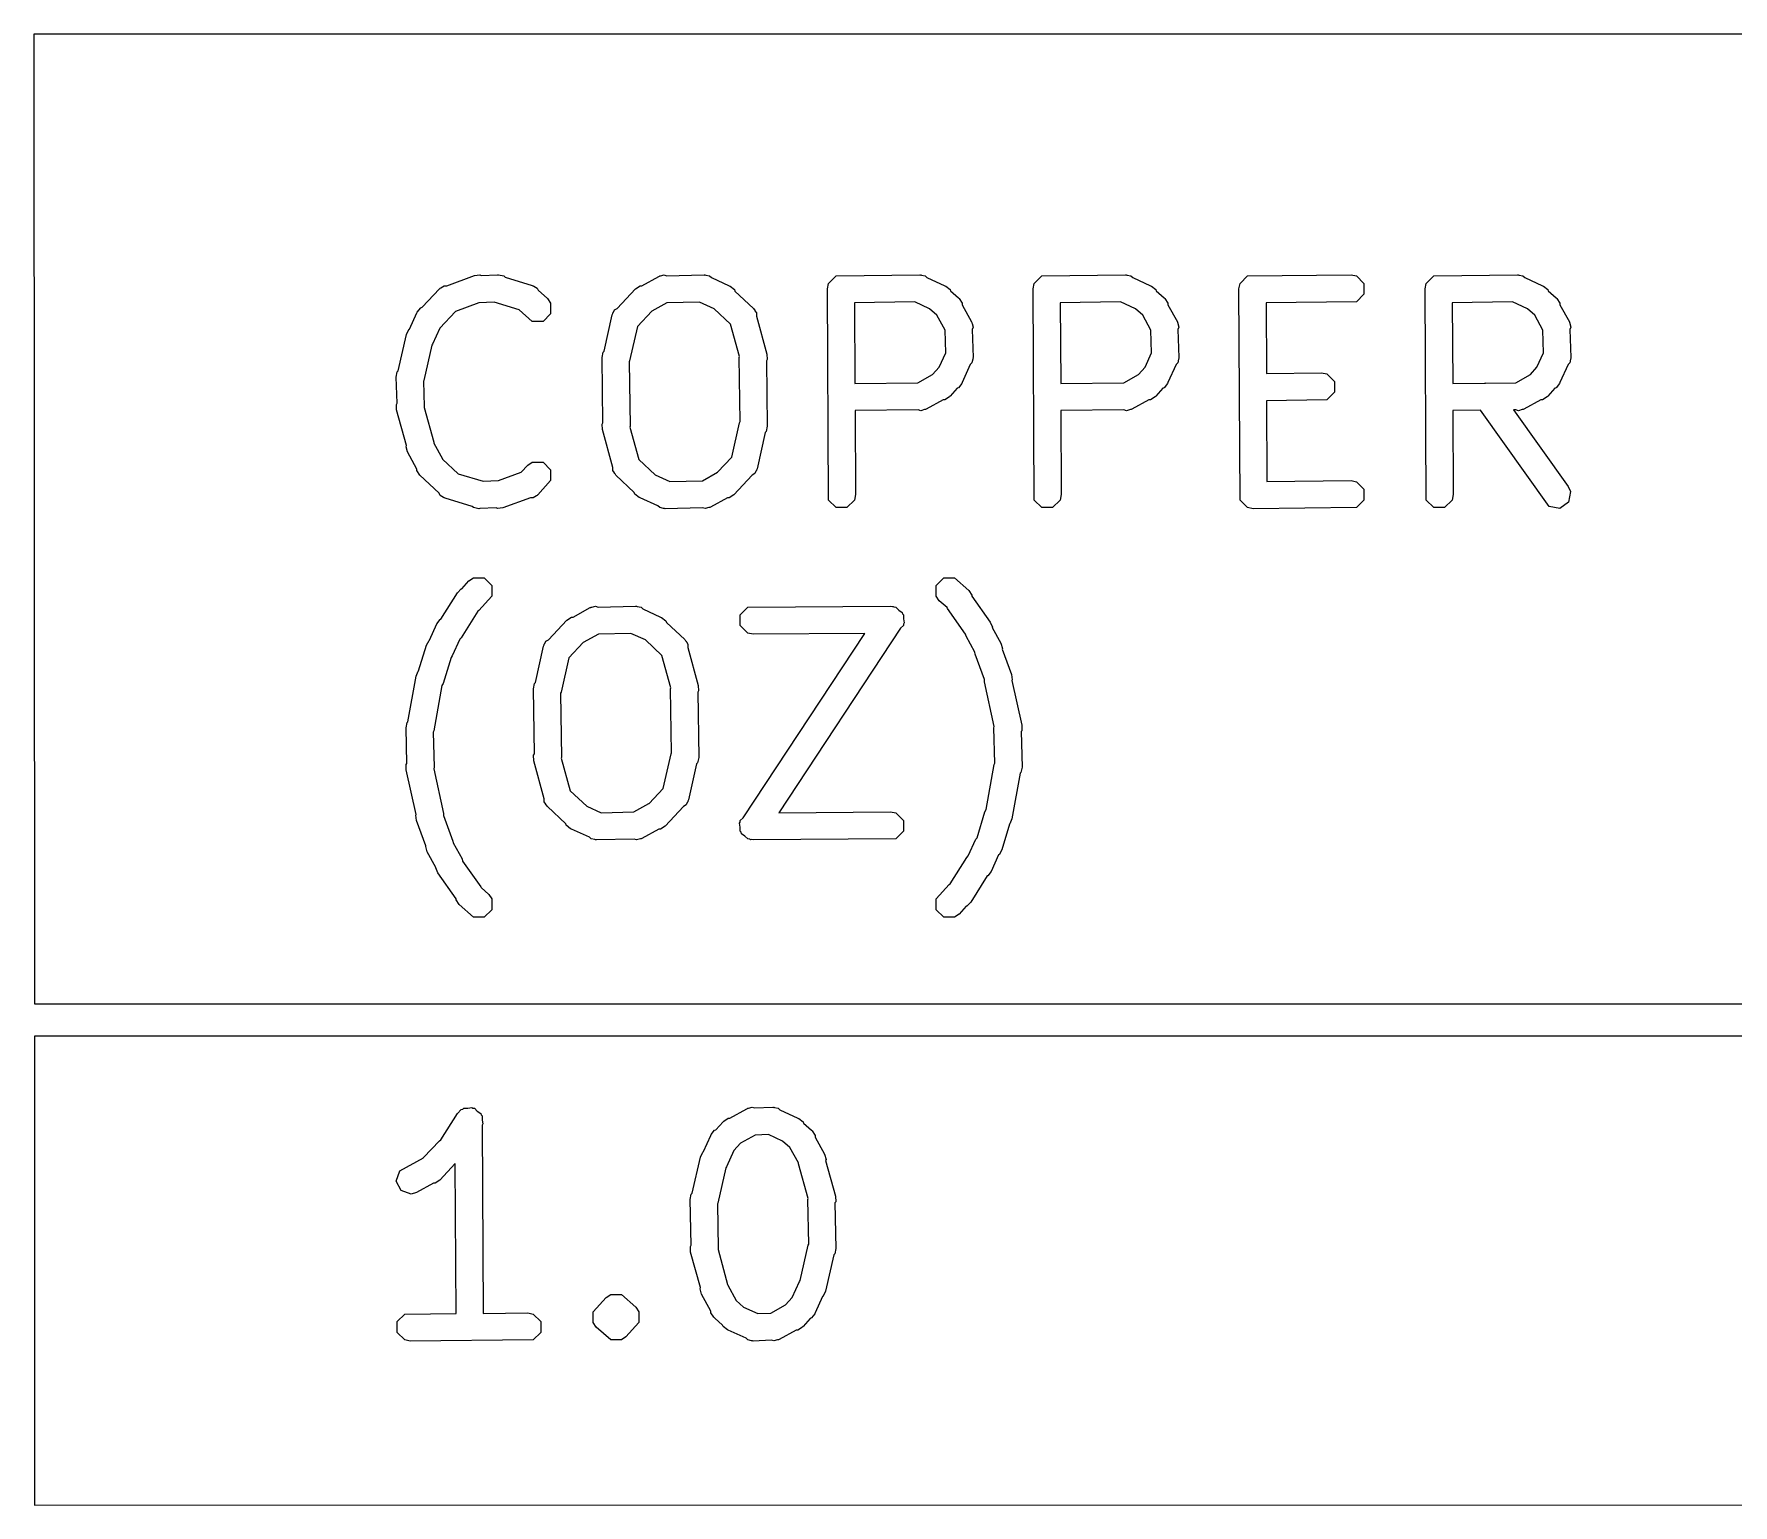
# Model space of a CAD drawing. Extents: x 138 to 258, y -115 to -93.
# Drawn here: x 178.72 to 185.18, y -108.75 to -103.16 of the extents above; entities that cross this region are included whole.
import ezdxf

# ---------------------------------------------------------------- set-up
doc = ezdxf.new("R2010")
doc.units = 0
doc.layers.add('BLACK', color=7, linetype='CONTINUOUS')

msp = doc.modelspace()

# ---------------------------------------------------------------- linework, layer by layer
at = {"layer": 'BLACK', "linetype": 'CONTINUOUS'}
for p, q in [((191.936603, -103.161291), (178.722303, -103.162096)), ((178.722303, -103.162096), (178.723859, -106.849178)), ((180.269276, -104.126572), (180.281397, -104.118474)), ((180.281397, -104.118474), (180.291386, -104.118473)), ((180.291386, -104.118473), (180.396702, -104.079897)), ((180.396702, -104.079897), (180.417351, -104.077294)), ((180.417351, -104.077294), (180.422677, -104.079957)), ((180.422677, -104.079957), (180.484235, -104.077324)), ((180.484235, -104.077324), (180.484296, -104.077294)), ((180.484296, -104.077294), (180.484376, -104.077318)), ((180.484376, -104.077318), (180.488077, -104.07716)), ((180.488077, -104.07716), (180.508489, -104.08122)), ((180.508489, -104.08122), (180.51329, -104.086021)), ((180.51329, -104.086021), (180.616704, -104.11715)), ((180.616704, -104.11715), (180.619026, -104.118473)), ((180.619026, -104.118473), (180.62025, -104.118474)), ((180.62025, -104.118474), (180.622397, -104.120395)), ((180.622397, -104.120395), (180.634785, -104.127457)), ((181.00916, -104.130036), (181.026464, -104.118473)), ((181.026464, -104.118473), (181.032642, -104.118473)), ((181.032642, -104.118473), (181.09753, -104.082791)), ((181.09753, -104.082791), (181.100106, -104.082085)), ((181.100106, -104.082085), (181.100972, -104.08122)), ((181.100972, -104.08122), (181.103486, -104.081159)), ((181.103486, -104.081159), (181.117603, -104.077294)), ((181.117603, -104.077294), (181.127474, -104.080584)), ((181.127474, -104.080584), (181.270397, -104.07716)), ((181.270397, -104.07716), (181.273016, -104.077681)), ((181.273016, -104.077681), (181.274178, -104.077294)), ((181.274178, -104.077294), (181.276619, -104.078397)), ((181.276619, -104.078397), (181.290809, -104.08122)), ((181.290809, -104.08122), (181.297362, -104.087773)), ((181.297362, -104.087773), (181.365282, -104.118473)), ((181.365282, -104.118473), (181.365317, -104.118473)), ((181.365317, -104.118473), (181.365349, -104.118503)), ((181.365349, -104.118503), (181.368758, -104.120044)), ((181.368758, -104.120044), (181.385199, -104.132804)), ((181.738603, -104.1305), (181.742663, -104.110088)), ((181.742663, -104.110088), (181.771531, -104.08122)), ((181.771531, -104.08122), (182.08997, -104.07716)), ((182.08997, -104.07716), (182.092589, -104.077681)), ((182.092589, -104.077681), (182.093751, -104.077294)), ((182.093751, -104.077294), (182.096192, -104.078397)), ((182.096192, -104.078397), (182.110382, -104.08122)), ((182.110382, -104.08122), (182.116935, -104.087773)), ((182.116935, -104.087773), (182.184857, -104.118473)), ((182.184857, -104.118473), (182.18489, -104.118474)), ((182.18489, -104.118474), (182.184923, -104.118503)), ((182.184923, -104.118503), (182.188331, -104.120044)), ((182.188331, -104.120044), (182.204772, -104.132804)), ((182.520923, -104.1305), (182.524983, -104.110088)), ((182.524983, -104.110088), (182.553851, -104.08122)), ((182.553851, -104.08122), (182.87229, -104.07716)), ((182.87229, -104.07716), (182.874909, -104.077681)), ((182.874909, -104.077681), (182.876071, -104.077294)), ((182.876071, -104.077294), (182.878512, -104.078397)), ((182.878512, -104.078397), (182.892702, -104.08122)), ((182.892702, -104.08122), (182.899255, -104.087773)), ((182.899255, -104.087773), (182.967177, -104.118473)), ((182.967177, -104.118473), (182.96721, -104.118474)), ((182.96721, -104.118474), (182.967243, -104.118503)), ((182.967243, -104.118503), (182.970651, -104.120044)), ((182.970651, -104.120044), (182.987092, -104.132804)), ((183.303243, -104.1305), (183.307303, -104.110088)), ((183.307303, -104.110088), (183.336171, -104.08122)), ((183.336171, -104.08122), (183.729117, -104.07716)), ((183.729117, -104.07716), (183.749529, -104.08122)), ((183.749529, -104.08122), (183.778397, -104.110088)), ((183.778397, -104.110088), (183.778397, -104.150912)), ((184.011056, -104.1305), (184.015116, -104.110088)), ((184.015116, -104.110088), (184.043984, -104.08122)), ((184.043984, -104.08122), (184.362423, -104.07716)), ((184.362423, -104.07716), (184.365042, -104.077681)), ((184.365042, -104.077681), (184.366204, -104.077294)), ((184.366204, -104.077294), (184.368645, -104.078397)), ((184.368645, -104.078397), (184.382835, -104.08122)), ((184.382835, -104.08122), (184.389388, -104.087773)), ((184.389388, -104.087773), (184.45731, -104.118473)), ((184.45731, -104.118473), (184.457343, -104.118474)), ((184.457343, -104.118474), (184.457376, -104.118503)), ((184.457376, -104.118503), (184.460784, -104.120044)), ((184.460784, -104.120044), (184.477225, -104.132804)), ((180.198622, -104.199875), (180.264093, -104.130036)), ((180.264093, -104.130036), (180.266314, -104.128551)), ((180.266314, -104.128551), (180.266862, -104.127457)), ((180.266862, -104.127457), (180.269276, -104.126572)), ((180.41314, -104.183754), (180.324938, -104.216062)), ((180.41357, -104.18384), (180.41314, -104.183754)), ((180.471999, -104.18134), (180.41357, -104.18384)), ((180.567167, -104.209986), (180.471999, -104.18134)), ((180.634785, -104.127457), (180.638424, -104.134736)), ((180.638424, -104.134736), (180.674807, -104.16729)), ((180.674807, -104.16729), (180.68637, -104.184595)), ((180.68637, -104.184595), (180.686369, -104.22542)), ((180.939135, -104.20473), (181.00916, -104.130036)), ((181.128547, -104.183668), (181.070731, -104.215462)), ((181.252072, -104.180708), (181.128547, -104.183668)), ((181.307495, -104.205759), (181.252072, -104.180708)), ((181.385199, -104.132804), (181.387287, -104.13907)), ((181.387287, -104.13907), (181.457127, -104.204543)), ((181.742663, -104.933232), (181.738603, -104.1305)), ((182.07071, -104.180285), (181.841592, -104.183206)), ((181.841592, -104.183206), (181.843144, -104.490093)), ((182.127096, -104.205772), (182.07071, -104.180285)), ((182.204772, -104.132804), (182.206415, -104.137734)), ((182.206415, -104.137734), (182.236496, -104.16465)), ((182.236496, -104.16465), (182.236679, -104.164711)), ((182.236679, -104.164711), (182.236789, -104.164912)), ((182.236789, -104.164912), (182.239447, -104.16729)), ((182.239447, -104.16729), (182.25101, -104.184595)), ((182.25101, -104.184595), (182.251009, -104.190771)), ((182.524983, -104.933232), (182.520923, -104.1305)), ((182.85303, -104.180285), (182.623912, -104.183206)), ((182.623912, -104.183206), (182.625464, -104.490093)), ((182.909416, -104.205772), (182.85303, -104.180285)), ((182.987092, -104.132804), (182.988735, -104.137734)), ((182.988735, -104.137734), (183.018816, -104.16465)), ((183.018816, -104.16465), (183.018999, -104.164711)), ((183.018999, -104.164711), (183.019109, -104.164912)), ((183.019109, -104.164912), (183.021767, -104.16729)), ((183.021767, -104.16729), (183.03333, -104.184595)), ((183.03333, -104.184595), (183.033329, -104.190771)), ((183.307303, -104.933232), (183.303243, -104.1305)), ((183.749529, -104.17978), (183.406233, -104.183327)), ((183.406233, -104.183327), (183.407595, -104.452721)), ((183.778397, -104.150912), (183.749529, -104.17978)), ((184.015116, -104.933232), (184.011056, -104.1305)), ((184.343163, -104.180285), (184.114045, -104.183206)), ((184.114045, -104.183206), (184.115597, -104.490093)), ((184.399549, -104.205772), (184.343163, -104.180285)), ((184.477225, -104.132804), (184.478868, -104.137734)), ((184.478868, -104.137734), (184.508949, -104.16465)), ((184.508949, -104.16465), (184.509132, -104.164711)), ((184.509132, -104.164711), (184.509242, -104.164912)), ((184.509242, -104.164912), (184.5119, -104.16729)), ((184.5119, -104.16729), (184.523463, -104.184595)), ((184.523463, -104.184595), (184.523462, -104.190771)), ((180.150342, -104.283121), (180.178024, -104.221882)), ((180.178024, -104.221848), (180.178054, -104.221815)), ((180.178024, -104.221882), (180.178024, -104.221848)), ((180.178054, -104.221815), (180.179596, -104.218405)), ((180.179596, -104.218405), (180.192356, -104.201964)), ((180.192356, -104.201964), (180.198622, -104.199875)), ((180.324938, -104.216062), (180.26531, -104.279667)), ((180.616676, -104.254286), (180.567167, -104.209986)), ((180.686369, -104.22542), (180.657502, -104.254287)), ((180.889567, -104.36713), (180.920623, -104.229323)), ((180.920623, -104.229323), (180.92309, -104.2241)), ((180.92309, -104.221847), (180.925235, -104.219558)), ((180.92309, -104.2241), (180.92309, -104.221847)), ((180.925235, -104.219558), (180.929512, -104.210505)), ((180.929512, -104.210505), (180.939135, -104.20473)), ((181.070511, -104.215522), (181.01637, -104.273273)), ((181.070731, -104.215462), (181.070511, -104.215522)), ((181.370243, -104.264583), (181.307495, -104.205759)), ((181.457127, -104.204543), (181.460336, -104.209346)), ((181.460336, -104.209346), (181.462268, -104.210505)), ((181.462268, -104.210505), (181.463076, -104.213446)), ((181.463076, -104.213446), (181.46869, -104.221847)), ((181.46869, -104.221847), (181.468689, -104.233861)), ((181.468689, -104.233861), (181.508411, -104.378336)), ((182.155106, -104.230834), (182.127096, -104.205772)), ((182.185865, -104.28677), (182.155106, -104.230834)), ((182.251009, -104.190771), (182.286692, -104.255658)), ((182.937426, -104.230834), (182.909416, -104.205772)), ((182.968185, -104.28677), (182.937426, -104.230834)), ((183.033329, -104.190771), (183.069012, -104.255658)), ((184.427559, -104.230834), (184.399549, -104.205772)), ((184.458318, -104.28677), (184.427559, -104.230834)), ((184.523462, -104.190771), (184.559145, -104.255658)), ((180.107247, -104.441637), (180.138303, -104.30383)), ((180.138303, -104.30383), (180.147192, -104.285012)), ((180.147192, -104.285012), (180.150342, -104.283121)), ((180.26531, -104.279667), (180.237759, -104.340622)), ((180.657502, -104.254287), (180.616676, -104.254286)), ((181.01637, -104.273273), (180.986864, -104.40421)), ((181.404059, -104.387576), (181.370243, -104.264583)), ((182.188529, -104.37349), (182.185865, -104.28677)), ((182.286692, -104.255658), (182.287397, -104.258235)), ((182.287397, -104.258235), (182.288263, -104.259101)), ((182.288263, -104.259101), (182.288342, -104.261684)), ((182.288342, -104.261684), (182.292189, -104.275731)), ((182.292189, -104.275731), (182.289062, -104.285112)), ((182.289062, -104.285112), (182.292323, -104.391273)), ((182.970849, -104.37349), (182.968185, -104.28677)), ((183.069012, -104.255658), (183.069717, -104.258235)), ((183.069717, -104.258235), (183.070583, -104.259101)), ((183.070583, -104.259101), (183.070662, -104.261684)), ((183.070662, -104.261684), (183.074509, -104.275731)), ((183.074509, -104.275731), (183.071382, -104.285112)), ((183.071382, -104.285112), (183.074643, -104.391273)), ((184.460982, -104.37349), (184.458318, -104.28677)), ((184.559145, -104.255658), (184.55985, -104.258235)), ((184.55985, -104.258235), (184.560716, -104.259101)), ((184.560716, -104.259101), (184.560795, -104.261684)), ((184.560795, -104.261684), (184.564642, -104.275731)), ((184.564642, -104.275731), (184.561515, -104.285112)), ((184.561515, -104.285112), (184.564776, -104.391273)), ((180.234807, -104.344425), (180.204544, -104.478717)), ((180.237759, -104.340622), (180.234807, -104.344425)), ((180.881777, -104.391273), (180.885837, -104.370861)), ((180.885837, -104.370861), (180.889567, -104.36713)), ((181.508411, -104.378336), (181.509423, -104.399123)), ((182.163709, -104.428401), (182.188529, -104.37349)), ((182.946029, -104.428401), (182.970849, -104.37349)), ((184.436162, -104.428401), (184.460982, -104.37349)), ((180.103517, -104.445368), (180.107247, -104.441637)), ((180.885356, -104.639198), (180.881777, -104.391273)), ((180.986864, -104.40421), (180.984937, -104.408288)), ((180.984937, -104.408288), (180.988457, -104.652047)), ((181.403324, -104.391273), (181.404059, -104.387576)), ((181.406843, -104.635031), (181.403324, -104.391273)), ((181.509423, -104.399123), (181.506424, -104.404121)), ((181.506424, -104.404121), (181.510004, -104.652047)), ((182.138649, -104.456409), (182.163709, -104.428401)), ((182.281709, -104.418238), (182.25101, -104.486158)), ((182.288263, -104.411685), (182.281709, -104.418238)), ((182.291085, -104.397495), (182.288263, -104.411685)), ((182.292189, -104.395054), (182.291085, -104.397495)), ((182.292323, -104.391273), (182.291801, -104.393892)), ((182.291801, -104.393892), (182.292189, -104.395054)), ((182.920969, -104.456409), (182.946029, -104.428401)), ((183.064029, -104.418238), (183.03333, -104.486158)), ((183.070583, -104.411685), (183.064029, -104.418238)), ((183.073405, -104.397495), (183.070583, -104.411685)), ((183.074509, -104.395054), (183.073405, -104.397495)), ((183.074643, -104.391273), (183.074121, -104.393892)), ((183.074121, -104.393892), (183.074509, -104.395054)), ((184.411102, -104.456409), (184.436162, -104.428401)), ((184.554162, -104.418238), (184.523463, -104.486158)), ((184.560716, -104.411685), (184.554162, -104.418238)), ((184.563538, -104.397495), (184.560716, -104.411685)), ((184.564642, -104.395054), (184.563538, -104.397495)), ((184.564776, -104.391273), (184.564254, -104.393892)), ((184.564254, -104.393892), (184.564642, -104.395054)), ((180.099457, -104.46578), (180.103517, -104.445368)), ((180.102521, -104.56555), (180.099457, -104.46578)), ((180.204544, -104.478717), (180.203189, -104.481584)), ((180.203189, -104.481584), (180.206137, -104.57754)), ((181.843144, -104.490093), (182.082954, -104.487036)), ((182.082954, -104.487036), (182.138649, -104.456409)), ((182.231748, -104.507719), (182.204833, -104.5378)), ((182.236679, -104.506076), (182.231748, -104.507719)), ((182.249439, -104.489634), (182.236679, -104.506076)), ((182.250978, -104.486228), (182.249439, -104.489634)), ((182.25101, -104.486193), (182.250978, -104.486228)), ((182.25101, -104.486158), (182.25101, -104.486193)), ((182.625464, -104.490093), (182.865274, -104.487036)), ((182.865274, -104.487036), (182.920969, -104.456409)), ((183.014068, -104.507719), (182.987153, -104.5378)), ((183.018999, -104.506076), (183.014068, -104.507719)), ((183.031759, -104.489634), (183.018999, -104.506076)), ((183.033298, -104.486228), (183.031759, -104.489634)), ((183.03333, -104.486193), (183.033298, -104.486228)), ((183.03333, -104.486158), (183.03333, -104.486193)), ((183.407595, -104.452721), (183.617357, -104.449693)), ((183.617357, -104.449693), (183.637769, -104.453753)), ((183.637769, -104.453753), (183.666637, -104.482621)), ((183.666637, -104.482621), (183.666637, -104.523445)), ((184.115597, -104.490093), (184.238675, -104.488524)), ((184.238675, -104.488524), (184.239125, -104.48821)), ((184.239125, -104.48821), (184.240758, -104.488498)), ((184.240758, -104.488498), (184.355407, -104.487036)), ((184.355407, -104.487036), (184.411102, -104.456409)), ((184.504201, -104.507719), (184.477286, -104.5378)), ((184.509132, -104.506076), (184.504201, -104.507719)), ((184.521892, -104.489634), (184.509132, -104.506076)), ((184.523431, -104.486228), (184.521892, -104.489634)), ((184.523463, -104.486193), (184.523431, -104.486228)), ((184.523463, -104.486158), (184.523463, -104.486193)), ((180.100038, -104.56969), (180.102521, -104.56555)), ((180.10105, -104.590477), (180.100038, -104.56969)), ((182.178711, -104.552313), (182.113825, -104.587996)), ((182.18489, -104.552313), (182.178711, -104.552313)), ((182.202194, -104.54075), (182.18489, -104.552313)), ((182.204573, -104.53809), (182.202194, -104.54075)), ((182.204773, -104.537981), (182.204573, -104.53809)), ((182.204833, -104.5378), (182.204773, -104.537981)), ((182.961031, -104.552313), (182.896145, -104.587996)), ((182.96721, -104.552313), (182.961031, -104.552313)), ((182.984514, -104.54075), (182.96721, -104.552313)), ((182.986893, -104.53809), (182.984514, -104.54075)), ((182.987093, -104.537981), (182.986893, -104.53809)), ((182.987153, -104.5378), (182.987093, -104.537981)), ((183.637769, -104.552313), (183.408116, -104.555628)), ((183.408116, -104.555628), (183.409669, -104.86278)), ((183.666637, -104.523445), (183.637769, -104.552313)), ((184.451164, -104.552313), (184.386278, -104.587996)), ((184.457343, -104.552313), (184.451164, -104.552313)), ((184.474647, -104.54075), (184.457343, -104.552313)), ((184.477026, -104.53809), (184.474647, -104.54075)), ((184.477226, -104.537981), (184.477026, -104.53809)), ((184.477286, -104.5378), (184.477226, -104.537981)), ((180.1383, -104.725966), (180.10105, -104.590477)), ((180.206137, -104.57754), (180.205401, -104.581236)), ((180.205401, -104.581236), (180.241797, -104.713616)), ((181.404917, -104.63911), (181.406843, -104.635031)), ((182.08302, -104.589915), (181.843665, -104.592967)), ((181.843665, -104.592967), (181.845283, -104.91282)), ((182.093752, -104.593493), (182.08302, -104.589915)), ((182.107976, -104.589597), (182.093752, -104.593493)), ((182.110382, -104.589567), (182.107976, -104.589597)), ((182.111247, -104.588701), (182.110382, -104.589567)), ((182.113825, -104.587996), (182.111247, -104.588701)), ((182.86534, -104.589915), (182.625985, -104.592967)), ((182.625985, -104.592967), (182.627603, -104.91282)), ((182.876072, -104.593493), (182.86534, -104.589915)), ((182.890296, -104.589597), (182.876072, -104.593493)), ((182.892702, -104.589567), (182.890296, -104.589597)), ((182.893567, -104.588701), (182.892702, -104.589567)), ((182.896145, -104.587996), (182.893567, -104.588701)), ((184.221752, -104.59162), (184.116118, -104.592967)), ((184.116118, -104.592967), (184.117736, -104.91282)), ((184.48277, -104.957802), (184.221752, -104.59162)), ((184.355473, -104.589915), (184.346847, -104.590025)), ((184.346847, -104.590025), (184.555134, -104.882231)), ((184.366205, -104.593493), (184.355473, -104.589915)), ((184.380429, -104.589597), (184.366205, -104.593493)), ((184.382835, -104.589567), (184.380429, -104.589597)), ((184.3837, -104.588701), (184.382835, -104.589567)), ((184.386278, -104.587996), (184.3837, -104.588701)), ((180.882358, -104.644197), (180.885356, -104.639198)), ((180.88337, -104.664984), (180.882358, -104.644197)), ((180.92309, -104.809456), (180.88337, -104.664984)), ((180.988457, -104.652047), (180.987721, -104.655743)), ((180.987721, -104.655743), (181.021535, -104.778735)), ((181.375409, -104.770045), (181.404917, -104.63911)), ((181.502213, -104.676189), (181.471157, -104.813997)), ((181.505944, -104.672459), (181.502213, -104.676189)), ((181.510004, -104.652047), (181.505944, -104.672459)), ((180.136844, -104.730335), (180.1383, -104.725966)), ((180.142341, -104.750408), (180.136844, -104.730335)), ((180.178024, -104.815294), (180.142341, -104.750408)), ((180.241797, -104.713616), (180.241967, -104.717113)), ((180.241967, -104.717113), (180.275013, -104.777206)), ((180.178024, -104.821472), (180.178024, -104.815294)), ((180.189587, -104.838777), (180.178024, -104.821472)), ((180.275013, -104.777206), (180.275073, -104.777425)), ((180.275073, -104.777425), (180.334817, -104.833434)), ((180.488506, -104.859565), (180.574937, -104.827905)), ((180.574937, -104.827905), (180.599372, -104.800597)), ((180.599372, -104.800597), (180.616676, -104.789034)), ((180.616676, -104.789034), (180.657502, -104.789033)), ((180.657502, -104.789033), (180.686369, -104.8179)), ((180.686369, -104.8179), (180.68637, -104.858725)), ((180.92309, -104.821473), (180.92309, -104.809456)), ((180.928703, -104.829873), (180.92309, -104.821473)), ((180.929512, -104.832815), (180.928703, -104.829873)), ((181.021535, -104.778735), (181.084285, -104.83756)), ((181.263232, -104.859651), (181.32105, -104.827858)), ((181.32105, -104.827858), (181.32127, -104.827797)), ((181.32127, -104.827797), (181.375409, -104.770045)), ((181.466544, -104.823761), (181.462268, -104.832815)), ((181.46869, -104.821473), (181.466544, -104.823761)), ((181.471157, -104.813997), (181.468689, -104.819219)), ((181.468689, -104.819219), (181.46869, -104.821473)), ((180.262491, -104.907123), (180.189587, -104.838777)), ((180.334817, -104.833434), (180.429647, -104.861979)), ((180.429647, -104.861979), (180.488077, -104.85948)), ((180.488077, -104.85948), (180.488506, -104.859565)), ((180.68637, -104.858725), (180.637555, -104.913284)), ((180.931443, -104.833973), (180.929512, -104.832815)), ((180.934653, -104.838777), (180.931443, -104.833973)), ((181.004491, -104.904248), (180.934653, -104.838777)), ((181.084285, -104.83756), (181.139708, -104.862611)), ((181.139708, -104.862611), (181.263232, -104.859651)), ((181.452644, -104.838588), (181.382621, -104.913284)), ((181.462268, -104.832815), (181.452644, -104.838588)), ((183.409669, -104.86278), (183.729117, -104.85948)), ((183.729117, -104.85948), (183.749529, -104.86354)), ((183.749529, -104.86354), (183.778397, -104.892408)), ((183.778397, -104.892408), (183.778397, -104.933232)), ((184.555134, -104.882231), (184.563513, -104.901282)), ((180.266862, -104.915863), (180.262491, -104.907123)), ((180.279498, -104.923066), (180.266862, -104.915863)), ((180.281397, -104.924846), (180.279498, -104.923066)), ((180.28262, -104.924846), (180.281397, -104.924846)), ((180.284943, -104.92617), (180.28262, -104.924846)), ((180.388356, -104.957298), (180.284943, -104.92617)), ((180.393158, -104.9621), (180.388356, -104.957298)), ((180.61026, -104.924846), (180.504944, -104.963423)), ((180.62025, -104.924846), (180.61026, -104.924846)), ((180.632372, -104.916746), (180.62025, -104.924846)), ((180.634785, -104.915863), (180.632372, -104.916746)), ((180.635331, -104.914769), (180.634785, -104.915863)), ((180.637555, -104.913284), (180.635331, -104.914769)), ((181.006581, -104.910516), (181.004491, -104.904248)), ((181.023023, -104.923276), (181.006581, -104.910516)), ((181.026431, -104.924816), (181.023023, -104.923276)), ((181.026464, -104.924847), (181.026431, -104.924816)), ((181.026499, -104.924847), (181.026464, -104.924847)), ((181.094418, -104.955546), (181.026499, -104.924847)), ((181.100972, -104.9621), (181.094418, -104.955546)), ((181.359138, -104.924847), (181.294251, -104.960529)), ((181.365317, -104.924847), (181.359138, -104.924847)), ((181.382621, -104.913284), (181.365317, -104.924847)), ((181.771531, -104.9621), (181.742663, -104.933232)), ((181.841223, -104.933232), (181.812355, -104.9621)), ((181.845283, -104.91282), (181.841223, -104.933232)), ((182.553851, -104.9621), (182.524983, -104.933232)), ((182.623543, -104.933232), (182.594675, -104.9621)), ((182.627603, -104.91282), (182.623543, -104.933232)), ((183.336171, -104.9621), (183.307303, -104.933232)), ((183.778397, -104.933232), (183.749529, -104.9621)), ((184.043984, -104.9621), (184.015116, -104.933232)), ((184.113676, -104.933232), (184.084808, -104.9621)), ((184.117736, -104.91282), (184.113676, -104.933232)), ((184.522974, -104.964897), (184.48277, -104.957802)), ((184.556418, -104.941486), (184.522974, -104.964897)), ((184.563513, -104.901282), (184.556418, -104.941486)), ((180.41357, -104.96616), (180.393158, -104.9621)), ((180.41727, -104.966001), (180.41357, -104.96616)), ((180.417351, -104.966026), (180.41727, -104.966001)), ((180.417411, -104.965995), (180.417351, -104.966026)), ((180.478969, -104.963362), (180.417411, -104.965995)), ((180.484296, -104.966026), (180.478969, -104.963362)), ((180.504944, -104.963423), (180.484296, -104.966026)), ((181.115161, -104.964922), (181.100972, -104.9621)), ((181.117603, -104.966026), (181.115161, -104.964922)), ((181.118764, -104.965638), (181.117603, -104.966026)), ((181.121384, -104.96616), (181.118764, -104.965638)), ((181.264305, -104.962735), (181.121384, -104.96616)), ((181.274178, -104.966026), (181.264305, -104.962735)), ((181.288294, -104.96216), (181.274178, -104.966026)), ((181.290809, -104.9621), (181.288294, -104.96216)), ((181.291674, -104.961234), (181.290809, -104.9621)), ((181.294251, -104.960529), (181.291674, -104.961234)), ((181.812355, -104.9621), (181.771531, -104.9621)), ((182.594675, -104.9621), (182.553851, -104.9621)), ((183.356583, -104.96616), (183.336171, -104.9621)), ((183.749529, -104.9621), (183.356583, -104.96616)), ((184.084808, -104.9621), (184.043984, -104.9621)), ((180.331936, -105.285896), (180.346636, -105.271164)), ((180.346636, -105.271164), (180.348818, -105.270727)), ((180.348818, -105.270727), (180.375853, -105.240514)), ((180.375853, -105.240514), (180.393157, -105.228951)), ((180.393157, -105.228951), (180.433983, -105.228951)), ((180.433983, -105.228951), (180.46285, -105.257818)), ((180.46285, -105.257818), (180.46285, -105.298644)), ((182.152451, -105.257818), (182.181318, -105.228951)), ((182.152451, -105.298644), (182.152451, -105.257818)), ((182.181318, -105.228951), (182.222144, -105.228951)), ((182.222144, -105.228951), (182.276701, -105.277767)), ((182.276701, -105.277767), (182.288264, -105.295071)), ((180.268721, -105.386328), (180.331936, -105.285896)), ((180.46285, -105.298644), (180.414034, -105.353201)), ((180.771869, -105.377964), (180.836757, -105.342282)), ((180.836757, -105.342282), (180.839333, -105.341576)), ((180.839333, -105.341576), (180.840199, -105.340711)), ((180.840199, -105.340711), (180.842713, -105.34065)), ((180.842713, -105.34065), (180.85683, -105.336785)), ((180.85683, -105.336785), (180.866701, -105.340075)), ((180.866701, -105.340075), (181.009624, -105.336651)), ((181.009624, -105.336651), (181.012243, -105.337172)), ((181.012243, -105.337172), (181.013405, -105.336785)), ((181.013405, -105.336785), (181.015846, -105.337888)), ((181.015846, -105.337888), (181.030036, -105.340711)), ((181.030036, -105.340711), (181.036589, -105.347264)), ((181.036589, -105.347264), (181.104509, -105.377964)), ((181.407384, -105.369579), (181.436252, -105.340711)), ((181.436252, -105.340711), (181.97821, -105.336651)), ((181.97821, -105.336651), (181.985942, -105.338188)), ((181.985942, -105.338188), (181.988562, -105.337665)), ((181.988562, -105.337665), (181.990796, -105.339154)), ((181.990796, -105.339154), (181.998622, -105.340711)), ((181.998622, -105.340711), (182.009604, -105.351693)), ((182.164014, -105.315948), (182.152451, -105.298644)), ((182.193452, -105.342288), (182.164014, -105.315948)), ((182.194602, -105.345072), (182.193452, -105.342288)), ((182.2635, -105.442765), (182.194602, -105.345072)), ((182.288264, -105.295071), (182.288264, -105.298955)), ((182.288264, -105.298955), (182.357873, -105.397656)), ((180.225782, -105.466042), (180.254101, -105.40339)), ((180.254101, -105.40339), (180.266861, -105.386949)), ((180.266861, -105.386949), (180.268721, -105.386328)), ((180.40952, -105.356216), (180.346192, -105.456832)), ((180.414034, -105.353201), (180.40952, -105.356216)), ((180.678362, -105.464221), (180.748387, -105.389527)), ((180.748387, -105.389527), (180.765691, -105.377964)), ((180.765691, -105.377964), (180.771869, -105.377964)), ((181.104509, -105.377964), (181.104544, -105.377964)), ((181.104544, -105.377964), (181.104576, -105.377994)), ((181.104576, -105.377994), (181.107985, -105.379535)), ((181.107985, -105.379535), (181.124426, -105.392295)), ((181.124426, -105.392295), (181.126514, -105.398561)), ((181.126514, -105.398561), (181.196354, -105.464034)), ((181.407384, -105.410403), (181.407384, -105.369579)), ((181.436252, -105.439271), (181.407384, -105.410403)), ((182.009604, -105.351693), (182.022529, -105.36031)), ((182.02749, -105.410403), (182.016885, -105.421007)), ((182.022529, -105.36031), (182.023606, -105.365695)), ((182.023606, -105.365695), (182.02749, -105.369579)), ((182.02749, -105.369579), (182.02749, -105.385113)), ((182.02749, -105.385113), (182.030536, -105.400343)), ((182.030536, -105.400343), (182.02749, -105.404954)), ((182.02749, -105.404954), (182.02749, -105.410403)), ((182.357873, -105.397656), (182.365817, -105.416892)), ((180.213954, -105.484884), (180.224261, -105.466803)), ((180.224261, -105.466803), (180.225782, -105.466042)), ((180.340999, -105.462035), (180.312266, -105.525605)), ((180.346192, -105.456832), (180.340999, -105.462035)), ((180.664462, -105.479049), (180.668739, -105.469996)), ((180.668739, -105.469996), (180.678362, -105.464221)), ((180.809738, -105.475013), (180.755597, -105.532764)), ((180.809958, -105.474953), (180.809738, -105.475013)), ((180.867774, -105.443159), (180.809958, -105.474953)), ((180.991299, -105.440199), (180.867774, -105.443159)), ((181.046722, -105.46525), (180.991299, -105.440199)), ((181.10947, -105.524074), (181.046722, -105.46525)), ((181.196354, -105.464034), (181.199563, -105.468837)), ((181.199563, -105.468837), (181.201495, -105.469996)), ((181.201495, -105.469996), (181.202303, -105.472937)), ((181.202303, -105.472937), (181.207917, -105.481338)), ((181.417988, -106.141294), (181.881148, -105.440151)), ((181.456664, -105.443331), (181.436252, -105.439271)), ((181.881148, -105.440151), (181.456664, -105.443331)), ((182.016885, -105.421007), (181.553725, -106.12215)), ((182.265782, -105.451098), (182.2635, -105.442765)), ((182.299316, -105.51208), (182.265782, -105.451098)), ((182.365817, -105.416892), (182.365574, -105.418106)), ((182.365574, -105.418106), (182.398453, -105.477897)), ((180.184467, -105.582841), (180.213954, -105.484884)), ((180.307656, -105.531544), (180.277907, -105.630378)), ((180.312266, -105.525605), (180.307656, -105.531544)), ((180.628794, -105.626621), (180.65985, -105.488814)), ((180.65985, -105.488814), (180.662317, -105.483591)), ((180.662317, -105.481338), (180.664462, -105.479049)), ((180.662317, -105.483591), (180.662317, -105.481338)), ((180.755597, -105.532764), (180.726091, -105.663701)), ((181.143286, -105.647067), (181.10947, -105.524074)), ((181.207917, -105.481338), (181.207916, -105.493352)), ((181.207916, -105.493352), (181.247638, -105.637827)), ((182.300141, -105.518618), (182.299316, -105.51208)), ((182.335684, -105.615652), (182.300141, -105.518618)), ((182.398453, -105.477897), (182.40395, -105.49797)), ((182.40395, -105.49797), (182.403238, -105.500104)), ((182.403238, -105.500104), (182.4386, -105.596643)), ((180.143808, -105.776327), (180.175, -105.60305)), ((180.175, -105.60305), (180.182984, -105.583831)), ((180.182984, -105.583831), (180.184467, -105.582841)), ((182.4386, -105.596643), (182.441203, -105.617292)), ((180.273264, -105.638522), (180.242354, -105.810239)), ((180.277907, -105.630378), (180.273264, -105.638522)), ((180.621004, -105.650764), (180.625064, -105.630352)), ((180.624583, -105.898689), (180.621004, -105.650764)), ((180.625064, -105.630352), (180.628794, -105.626621)), ((180.726091, -105.663701), (180.724164, -105.667779)), ((180.724164, -105.667779), (180.727684, -105.911538)), ((181.142551, -105.650764), (181.143286, -105.647067)), ((181.14607, -105.894522), (181.142551, -105.650764)), ((181.24865, -105.658614), (181.245651, -105.663612)), ((181.245651, -105.663612), (181.249231, -105.911538)), ((181.247638, -105.637827), (181.24865, -105.658614)), ((182.335693, -105.623972), (182.335684, -105.615652)), ((182.37309, -105.793845), (182.335693, -105.623972)), ((182.441203, -105.617292), (182.440147, -105.619401)), ((182.440147, -105.619401), (182.477555, -105.789317)), ((180.13671, -105.799778), (180.14077, -105.779366)), ((180.139952, -105.935096), (180.13671, -105.799778)), ((180.14077, -105.779366), (180.143808, -105.776327)), ((182.371911, -105.799778), (182.37309, -105.793845)), ((182.375106, -105.933131), (182.371911, -105.799778)), ((182.477555, -105.789317), (182.477577, -105.810129)), ((180.242354, -105.810239), (180.240194, -105.815437)), ((180.240194, -105.815437), (180.24339, -105.948791)), ((182.477577, -105.810129), (182.475348, -105.813472)), ((182.475348, -105.813472), (182.478591, -105.948791)), ((180.621585, -105.903688), (180.624583, -105.898689)), ((180.622597, -105.924475), (180.621585, -105.903688)), ((180.662317, -106.068947), (180.622597, -105.924475)), ((180.727684, -105.911538), (180.726948, -105.915234)), ((180.726948, -105.915234), (180.760762, -106.038226)), ((181.114636, -106.029536), (181.144144, -105.898601)), ((181.144144, -105.898601), (181.14607, -105.894522)), ((181.249231, -105.911538), (181.245171, -105.93195)), ((180.137724, -105.93844), (180.139952, -105.935096)), ((180.137746, -105.959252), (180.137724, -105.93844)), ((180.175153, -106.129167), (180.137746, -105.959252)), ((180.24339, -105.948791), (180.24221, -105.954723)), ((180.24221, -105.954723), (180.279608, -106.124597)), ((181.24144, -105.93568), (181.210384, -106.073488)), ((181.245171, -105.93195), (181.24144, -105.93568)), ((182.342036, -106.110046), (182.372947, -105.93833)), ((182.372947, -105.93833), (182.375106, -105.933131)), ((182.471492, -105.972241), (182.440301, -106.145519)), ((182.474531, -105.969203), (182.471492, -105.972241)), ((182.478591, -105.948791), (182.474531, -105.969203)), ((180.760762, -106.038226), (180.823512, -106.097051)), ((181.060497, -106.087288), (181.114636, -106.029536)), ((180.662317, -106.080964), (180.662317, -106.068947)), ((180.66793, -106.089364), (180.662317, -106.080964)), ((180.668739, -106.092306), (180.66793, -106.089364)), ((180.67067, -106.093464), (180.668739, -106.092306)), ((180.67388, -106.098268), (180.67067, -106.093464)), ((180.743718, -106.163739), (180.67388, -106.098268)), ((180.823512, -106.097051), (180.878935, -106.122102)), ((180.878935, -106.122102), (181.002459, -106.119142)), ((181.002459, -106.119142), (181.060277, -106.087349)), ((181.060277, -106.087349), (181.060497, -106.087288)), ((181.191871, -106.098079), (181.121848, -106.172775)), ((181.201495, -106.092306), (181.191871, -106.098079)), ((181.205771, -106.083252), (181.201495, -106.092306)), ((181.207917, -106.080964), (181.205771, -106.083252)), ((181.210384, -106.073488), (181.207916, -106.07871)), ((181.207916, -106.07871), (181.207917, -106.080964)), ((181.553725, -106.12215), (181.97821, -106.118971)), ((181.97821, -106.118971), (181.998622, -106.123031)), ((182.307644, -106.217024), (182.337394, -106.118191)), ((182.337394, -106.118191), (182.342036, -106.110046)), ((180.174098, -106.131277), (180.175153, -106.129167)), ((180.176701, -106.151925), (180.174098, -106.131277)), ((180.212062, -106.248464), (180.176701, -106.151925)), ((180.279608, -106.124597), (180.279616, -106.132916)), ((180.279616, -106.132916), (180.31516, -106.22995)), ((180.745808, -106.170007), (180.743718, -106.163739)), ((180.76225, -106.182767), (180.745808, -106.170007)), ((180.765658, -106.184307), (180.76225, -106.182767)), ((180.765691, -106.184338), (180.765658, -106.184307)), ((180.765726, -106.184338), (180.765691, -106.184338)), ((180.833645, -106.215037), (180.765726, -106.184338)), ((181.098365, -106.184338), (181.033478, -106.22002)), ((181.104544, -106.184338), (181.098365, -106.184338)), ((181.121848, -106.172775), (181.104544, -106.184338)), ((181.404338, -106.161959), (181.407384, -106.157347)), ((181.407384, -106.177188), (181.404338, -106.161959)), ((181.407384, -106.151899), (181.417988, -106.141294)), ((181.407384, -106.157347), (181.407384, -106.151899)), ((181.407384, -106.192723), (181.407384, -106.177188)), ((181.998622, -106.123031), (182.02749, -106.151899)), ((182.02749, -106.151899), (182.02749, -106.192723)), ((182.430833, -106.165727), (182.401347, -106.263685)), ((182.432317, -106.164738), (182.430833, -106.165727)), ((182.440301, -106.145519), (182.432317, -106.164738)), ((180.211351, -106.2506), (180.212062, -106.248464)), ((180.216848, -106.270672), (180.211351, -106.2506)), ((180.31516, -106.22995), (180.315984, -106.236486)), ((180.315984, -106.236486), (180.349519, -106.297469)), ((180.840199, -106.221591), (180.833645, -106.215037)), ((180.854388, -106.224413), (180.840199, -106.221591)), ((180.85683, -106.225517), (180.854388, -106.224413)), ((180.857991, -106.225129), (180.85683, -106.225517)), ((180.860611, -106.225651), (180.857991, -106.225129)), ((181.003532, -106.222226), (180.860611, -106.225651)), ((181.013405, -106.225517), (181.003532, -106.222226)), ((181.027521, -106.221651), (181.013405, -106.225517)), ((181.030036, -106.221591), (181.027521, -106.221651)), ((181.030901, -106.220725), (181.030036, -106.221591)), ((181.033478, -106.22002), (181.030901, -106.220725)), ((181.411267, -106.196606), (181.407384, -106.192723)), ((181.412345, -106.201992), (181.411267, -106.196606)), ((181.425269, -106.210608), (181.412345, -106.201992)), ((181.436252, -106.221591), (181.425269, -106.210608)), ((181.444077, -106.223147), (181.436252, -106.221591)), ((181.446312, -106.224637), (181.444077, -106.223147)), ((181.448931, -106.224113), (181.446312, -106.224637)), ((181.456664, -106.225651), (181.448931, -106.224113)), ((181.998622, -106.221591), (181.456664, -106.225651)), ((182.02749, -106.192723), (181.998622, -106.221591)), ((182.2743, -106.286533), (182.303035, -106.222964)), ((182.303035, -106.222964), (182.307644, -106.217024)), ((180.249726, -106.330461), (180.216848, -106.270672)), ((180.349519, -106.297469), (180.351801, -106.305803)), ((180.351801, -106.305803), (180.420699, -106.403496)), ((182.20578, -106.392351), (182.26911, -106.291736)), ((182.26911, -106.291736), (182.2743, -106.286533)), ((182.389518, -106.282526), (182.3612, -106.345178)), ((182.39104, -106.281766), (182.389518, -106.282526)), ((182.401347, -106.263685), (182.39104, -106.281766)), ((180.249484, -106.331676), (180.249726, -106.330461)), ((180.257428, -106.350912), (180.249484, -106.331676)), ((180.327037, -106.449613), (180.257428, -106.350912)), ((182.346579, -106.36224), (182.283366, -106.462672)), ((182.34844, -106.36162), (182.346579, -106.36224)), ((182.3612, -106.345178), (182.34844, -106.36162)), ((180.420699, -106.403496), (180.421849, -106.40628)), ((180.421849, -106.40628), (180.451287, -106.432621)), ((180.451287, -106.432621), (180.46285, -106.449926)), ((182.152451, -106.449926), (182.201266, -106.395368)), ((182.201266, -106.395368), (182.20578, -106.392351)), ((180.327037, -106.453496), (180.327037, -106.449613)), ((180.338599, -106.470801), (180.327037, -106.453496)), ((180.393156, -106.519617), (180.338599, -106.470801)), ((180.462849, -106.490751), (180.433982, -106.519618)), ((180.46285, -106.449926), (180.462849, -106.490751)), ((182.152452, -106.490751), (182.152451, -106.449926)), ((182.181319, -106.519618), (182.152452, -106.490751)), ((182.239449, -106.508055), (182.222144, -106.519617)), ((182.266483, -106.477839), (182.239449, -106.508055)), ((182.268665, -106.477403), (182.266483, -106.477839)), ((182.283366, -106.462672), (182.268665, -106.477403)), ((180.433982, -106.519618), (180.393156, -106.519617)), ((182.222144, -106.519617), (182.181319, -106.519618)), ((178.723859, -106.849178), (191.937681, -106.848499)), ((191.937717, -106.970666), (178.72391, -106.971345)), ((178.72391, -106.971345), (178.724663, -108.754178)), ((180.268606, -107.366018), (180.331936, -107.265403)), ((180.331936, -107.265403), (180.346636, -107.250671)), ((180.346636, -107.250671), (180.352022, -107.249593)), ((180.352022, -107.249593), (180.355905, -107.245711)), ((180.355905, -107.245711), (180.371438, -107.245711)), ((180.371438, -107.245711), (180.386669, -107.242665)), ((180.386669, -107.242665), (180.391238, -107.245711)), ((180.391238, -107.245711), (180.396729, -107.245711)), ((180.396729, -107.245711), (180.40771, -107.256692)), ((180.40771, -107.256692), (180.420637, -107.26531)), ((180.420637, -107.26531), (180.421714, -107.270696)), ((180.421714, -107.270696), (180.425597, -107.274579)), ((180.425597, -107.274579), (180.425677, -107.290514)), ((181.344439, -107.294528), (181.361743, -107.282965)), ((181.361743, -107.282965), (181.36792, -107.282964)), ((181.36792, -107.282964), (181.43281, -107.247282)), ((181.43281, -107.247282), (181.435386, -107.246576)), ((181.435386, -107.246576), (181.436252, -107.245711)), ((181.436252, -107.245711), (181.438971, -107.245594)), ((181.438971, -107.245594), (181.452883, -107.241785)), ((181.452883, -107.241785), (181.461429, -107.244634)), ((181.461429, -107.244634), (181.53117, -107.241651)), ((181.53117, -107.241651), (181.533789, -107.242172)), ((181.533789, -107.242172), (181.534951, -107.241785)), ((181.534951, -107.241785), (181.537392, -107.242888)), ((181.537392, -107.242888), (181.551582, -107.245711)), ((181.551582, -107.245711), (181.558135, -107.252264)), ((181.558135, -107.252264), (181.626057, -107.282964)), ((181.626057, -107.282964), (181.62609, -107.282965)), ((181.62609, -107.282965), (181.626123, -107.282994)), ((181.626123, -107.282994), (181.629531, -107.284535)), ((181.629531, -107.284535), (181.645972, -107.297295)), ((180.425677, -107.290514), (180.428643, -107.305343)), ((180.428643, -107.305343), (180.425775, -107.309898)), ((180.425775, -107.309898), (180.429394, -108.025451)), ((181.267943, -107.410358), (181.295624, -107.34912)), ((181.295624, -107.349086), (181.295655, -107.34905)), ((181.295624, -107.34912), (181.295624, -107.349086)), ((181.295655, -107.34905), (181.297196, -107.345643)), ((181.297196, -107.345643), (181.309956, -107.329202)), ((181.309956, -107.329202), (181.314884, -107.327559)), ((181.314884, -107.327559), (181.3418, -107.297477)), ((181.3418, -107.297477), (181.341861, -107.297295)), ((181.341861, -107.297295), (181.342062, -107.297184)), ((181.342062, -107.297184), (181.344439, -107.294528)), ((181.464093, -107.348013), (181.407985, -107.378867)), ((181.514318, -107.345864), (181.464093, -107.348013)), ((181.568296, -107.370263), (181.514318, -107.345864)), ((181.645972, -107.297295), (181.647615, -107.302225)), ((181.647615, -107.302225), (181.677697, -107.329141)), ((181.677697, -107.329141), (181.677878, -107.329202)), ((181.677878, -107.329202), (181.677987, -107.329401)), ((181.677987, -107.329401), (181.680647, -107.331781)), ((181.680647, -107.331781), (181.69221, -107.349086)), ((181.69221, -107.349086), (181.692209, -107.355262)), ((180.20367, -107.433488), (180.264093, -107.369034)), ((180.264093, -107.369034), (180.268606, -107.366018)), ((181.255903, -107.431067), (181.264792, -107.412249)), ((181.264792, -107.412249), (181.267943, -107.410358)), ((181.382922, -107.406879), (181.355358, -107.467859)), ((181.407985, -107.378867), (181.382922, -107.406879)), ((181.596306, -107.395325), (181.568296, -107.370263)), ((181.628266, -107.453442), (181.596306, -107.395325)), ((181.692209, -107.355262), (181.727893, -107.420149)), ((180.112501, -107.483562), (180.20345, -107.433549)), ((180.20345, -107.433549), (180.20367, -107.433488)), ((180.323792, -107.456282), (180.265021, -107.518975)), ((180.326675, -108.026343), (180.323792, -107.456282)), ((181.224847, -107.568875), (181.255903, -107.431067)), ((181.352407, -107.47166), (181.322144, -107.605955)), ((181.355358, -107.467859), (181.352407, -107.47166)), ((181.628437, -107.456941), (181.628266, -107.453442)), ((181.664832, -107.589321), (181.628437, -107.456941)), ((181.727893, -107.420149), (181.73339, -107.440222)), ((181.73339, -107.440222), (181.731933, -107.44459)), ((181.731933, -107.44459), (181.769184, -107.580081)), ((180.099591, -107.522292), (180.112501, -107.483562)), ((180.117848, -107.558807), (180.099591, -107.522292)), ((180.241538, -107.530538), (180.176651, -107.56622)), ((180.247717, -107.530538), (180.241538, -107.530538)), ((180.265021, -107.518975), (180.247717, -107.530538)), ((180.156578, -107.571717), (180.117848, -107.558807)), ((180.176651, -107.56622), (180.156578, -107.571717)), ((181.217057, -107.593018), (181.221117, -107.572606)), ((181.220469, -107.766714), (181.217057, -107.593018)), ((181.221117, -107.572606), (181.224847, -107.568875)), ((181.322144, -107.605955), (181.320404, -107.609637)), ((181.664097, -107.593018), (181.664832, -107.589321)), ((181.667429, -107.762664), (181.664097, -107.593018)), ((181.770196, -107.600869), (181.767364, -107.605587)), ((181.767364, -107.605587), (181.770777, -107.779284)), ((181.769184, -107.580081), (181.770196, -107.600869)), ((181.320404, -107.609637), (181.323737, -107.779284)), ((181.217638, -107.771433), (181.220469, -107.766714)), ((181.21865, -107.792221), (181.217638, -107.771433)), ((181.2559, -107.927711), (181.21865, -107.792221)), ((181.323737, -107.779284), (181.323001, -107.78298)), ((181.323001, -107.78298), (181.359397, -107.915361)), ((181.635426, -107.900641), (181.66569, -107.766347)), ((181.66569, -107.766347), (181.667429, -107.762664)), ((181.766717, -107.799696), (181.762986, -107.803426)), ((181.770777, -107.779284), (181.766717, -107.799696)), ((181.762986, -107.803426), (181.731931, -107.941235)), ((181.254444, -107.93208), (181.2559, -107.927711)), ((181.359397, -107.915361), (181.359567, -107.918858)), ((181.359567, -107.918858), (181.391529, -107.976979)), ((181.60491, -107.965424), (181.632476, -107.904443)), ((181.632476, -107.904443), (181.635426, -107.900641)), ((180.848592, -108.019636), (180.897399, -107.965088)), ((180.897399, -107.965088), (180.914703, -107.953525)), ((180.914703, -107.953525), (180.914704, -107.953524)), ((180.914704, -107.953524), (180.95553, -107.953524)), ((180.95553, -107.953524), (181.010088, -108.002341)), ((181.259942, -107.952153), (181.254444, -107.93208)), ((181.295624, -108.017038), (181.259942, -107.952153)), ((181.391529, -107.976979), (181.419535, -108.002037)), ((181.52374, -108.024288), (181.579849, -107.993434)), ((181.579849, -107.993434), (181.60491, -107.965424)), ((181.71989, -107.961943), (181.692209, -108.023181)), ((181.723042, -107.960053), (181.71989, -107.961943)), ((181.731931, -107.941235), (181.723042, -107.960053)), ((180.103517, -108.056899), (180.132385, -108.028031)), ((180.103517, -108.097723), (180.103517, -108.056899)), ((180.132385, -108.028031), (180.326675, -108.026343)), ((180.429394, -108.025451), (180.599837, -108.023971)), ((180.599837, -108.023971), (180.620249, -108.028031)), ((180.620249, -108.028031), (180.649117, -108.056899)), ((180.649117, -108.056899), (180.649117, -108.097723)), ((180.848584, -108.019645), (180.848592, -108.019636)), ((180.848584, -108.060471), (180.848584, -108.019645)), ((180.860147, -108.077775), (180.848584, -108.060471)), ((181.02165, -108.060472), (180.972834, -108.115029)), ((181.010088, -108.002341), (181.021651, -108.019645)), ((181.021651, -108.060471), (181.02165, -108.060472)), ((181.021651, -108.019645), (181.021651, -108.060471)), ((181.295624, -108.023216), (181.295624, -108.017038)), ((181.307186, -108.040521), (181.295624, -108.023216)), ((181.309847, -108.042902), (181.307186, -108.040521)), ((181.309956, -108.0431), (181.309847, -108.042902)), ((181.310134, -108.043159), (181.309956, -108.0431)), ((181.340217, -108.070076), (181.310134, -108.043159)), ((181.419535, -108.002037), (181.473515, -108.026437)), ((181.473515, -108.026437), (181.52374, -108.024288)), ((181.672949, -108.044742), (181.646031, -108.074828)), ((181.677878, -108.0431), (181.672949, -108.044742)), ((181.690638, -108.026659), (181.677878, -108.0431)), ((181.692178, -108.023251), (181.690638, -108.026659)), ((181.69221, -108.023216), (181.692178, -108.023251)), ((181.692209, -108.023181), (181.69221, -108.023216)), ((180.132385, -108.126591), (180.103517, -108.097723)), ((180.649117, -108.097723), (180.620249, -108.126591)), ((180.914704, -108.126591), (180.860147, -108.077775)), ((180.972834, -108.115029), (180.955532, -108.126588)), ((181.341861, -108.075007), (181.340217, -108.070076)), ((181.358303, -108.087767), (181.341861, -108.075007)), ((181.361708, -108.089306), (181.358303, -108.087767)), ((181.361743, -108.089337), (181.361708, -108.089306)), ((181.361776, -108.089337), (181.361743, -108.089337)), ((181.429698, -108.120037), (181.361776, -108.089337)), ((181.436252, -108.126591), (181.429698, -108.120037)), ((181.555024, -108.12502), (181.552447, -108.125725)), ((181.619912, -108.089337), (181.555024, -108.12502)), ((181.62609, -108.089337), (181.619912, -108.089337)), ((181.643395, -108.077775), (181.62609, -108.089337)), ((181.645774, -108.075115), (181.643395, -108.077775)), ((181.645972, -108.075007), (181.645774, -108.075115)), ((181.646031, -108.074828), (181.645972, -108.075007)), ((180.152797, -108.130651), (180.132385, -108.126591)), ((180.620249, -108.126591), (180.152797, -108.130651)), ((180.914705, -108.126591), (180.914704, -108.126591)), ((180.955529, -108.126591), (180.914705, -108.126591)), ((180.95553, -108.126591), (180.955529, -108.126591)), ((180.955532, -108.126588), (180.95553, -108.126591)), ((181.450441, -108.129413), (181.436252, -108.126591)), ((181.452883, -108.130517), (181.450441, -108.129413)), ((181.454044, -108.130129), (181.452883, -108.130517)), ((181.456664, -108.130651), (181.454044, -108.130129)), ((181.526403, -108.127667), (181.456664, -108.130651)), ((181.534951, -108.130517), (181.526403, -108.127667)), ((181.548862, -108.126707), (181.534951, -108.130517)), ((181.551582, -108.126591), (181.548862, -108.126707)), ((181.552447, -108.125725), (181.551582, -108.126591)), ((178.724663, -108.754178), (191.938238, -108.753499))]:
    msp.add_line(p, q, dxfattribs=at)

doc.saveas('drawing.dxf')
